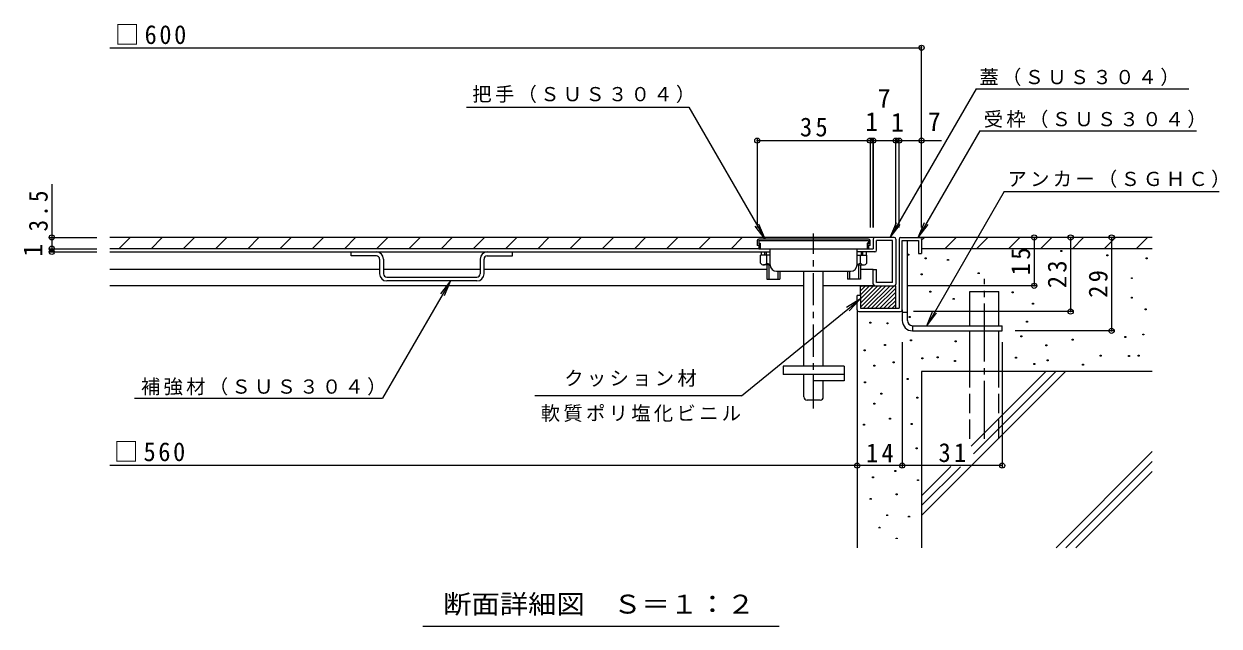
# Model space of a CAD drawing. Units: millimetres at full size. Extents: x -372 to 371, y -275 to 268.
# Drawn here: x 0.4 to 371.3, y -2.1 to 184.8 of the extents above; entities that cross this region are included whole.
import ezdxf
from ezdxf.enums import TextEntityAlignment as Align

# ---------------------------------------------------------------- set-up
doc = ezdxf.new("R2010")
doc.units = ezdxf.units.MM
doc.header["$LTSCALE"] = 2
doc.header["$PDMODE"] = 32
doc.header["$PDSIZE"] = 1.6
for name, pattern in [('CHAIN1', [8, 5, -1, 1, -1]), ('CHAIN2', [12, 9, -1, 1, -1]), ('DASHED3', [4, 3, -1])]:
    doc.linetypes.add(name, pattern=pattern)
for name, color, linetype, lineweight in [('D-1', 2, 'Continuous', 9), ('D-2', 3, 'Continuous', 9), ('D-4', 7, 'Continuous', 9), ('D-5', 7, 'Continuous', 9), ('D-6', 7, 'Continuous', 9), ('D-F', 7, 'Continuous', 9)]:
    doc.layers.add(name, color=color, linetype=linetype, lineweight=lineweight)
doc.styles.add('ＭＳ ゴシック', font='')
doc.styles.get('ＭＳ ゴシック').set_extended_font_data('MS Gothic')

msp = doc.modelspace()

# ---------------------------------------------------------------- linework, layer by layer
at = {"layer": 'D-1'}
for p, q in [((272.015, 118.07), (272.015, 96.57)), ((272.51, 118.57), (278.515, 118.57)), ((273.015, 117.57), (278.015, 117.57)), ((273.015, 96.07), (273.015, 117.57)), ((274.615, 92.782), (274.615, 117.57)), ((278.015, 117.57), (278.015, 113.57)), ((279.015, 118.07), (279.015, 113.57)), ((278.015, 113.57), (279.015, 113.57)), ((259.015, 96.07), (259.015, 100.57)), ((260.015, 100.57), (259.015, 100.57)), ((260.015, 96.918), (266.667, 103.57)), ((260.015, 103.282), (260.303, 103.57)), ((260.015, 100.736), (262.849, 103.57)), ((260.015, 99.463), (264.122, 103.57)), ((260.015, 98.191), (265.395, 103.57)), ((260.015, 103.57), (271.015, 103.57)), ((260.015, 100.57), (260.015, 103.57)), ((260.015, 100.57), (260.015, 96.57)), ((260.017, 102.011), (261.576, 103.57)), ((260.94, 96.57), (267.94, 103.57)), ((262.213, 96.57), (269.213, 103.57)), ((263.486, 96.57), (270.486, 103.57)), ((264.758, 96.57), (271.015, 102.827)), ((266.031, 96.57), (271.015, 101.554)), ((267.304, 96.57), (271.015, 100.281)), ((271.015, 96.57), (271.015, 103.57)), ((260.015, 96.57), (272.015, 96.57)), ((268.577, 96.57), (271.015, 99.008)), ((269.85, 96.57), (271.015, 97.735)), ((259.515, 95.57), (272.515, 95.57)), ((273.015, 96.064), (273.015, 92.782)), ((273.015, 95.382), (274.615, 95.382)), ((276.215, 91.182), (276.215, 89.582)), ((276.215, 91.182), (304.015, 91.182)), ((276.215, 89.582), (304.015, 89.582)), ((304.015, 89.582), (304.015, 91.182))]:
    msp.add_line(p, q, dxfattribs=at)
for centre, radius, start, end in [((272.515, 118.07), 0.5, 90, 180), ((278.515, 118.07), 0.5, 0, 90), ((259.515, 96.07), 0.5, 180, 270), ((272.515, 96.07), 0.5, 270, 0), ((276.215, 92.782), 3.2, 180, 270), ((276.215, 92.782), 1.6, 180, 270)]:
    msp.add_arc(centre, radius, start, end, dxfattribs=at)
at = {"layer": 'D-2', "linetype": 'CHAIN1'}
msp.add_line((245.515, 65.496), (245.515, 119.778), dxfattribs=at)
at = {"layer": 'D-2'}
for p, q in [((270.515, 118.57), (27.115, 118.57)), ((228.515, 115.07), (27.115, 115.07)), ((29.874, 115.07), (33.374, 118.57)), ((39.874, 115.07), (43.374, 118.57)), ((49.874, 115.07), (53.374, 118.57)), ((59.874, 115.07), (63.374, 118.57)), ((69.874, 115.07), (73.374, 118.57)), ((79.874, 115.07), (83.374, 118.57)), ((89.874, 115.07), (93.374, 118.57)), ((99.874, 115.07), (103.374, 118.57)), ((109.874, 115.07), (113.374, 118.57)), ((119.874, 115.07), (123.374, 118.57)), ((129.874, 115.07), (133.374, 118.57)), ((139.874, 115.07), (143.374, 118.57)), ((149.874, 115.07), (153.374, 118.57)), ((159.874, 115.07), (163.374, 118.57)), ((169.874, 115.07), (173.374, 118.57)), ((179.874, 115.07), (183.374, 118.57)), ((189.874, 115.07), (193.374, 118.57)), ((199.874, 115.07), (203.374, 118.57)), ((209.874, 115.07), (213.374, 118.57)), ((219.874, 115.07), (223.374, 118.57)), ((228.015, 117.57), (228.015, 116.07)), ((228.815, 116.07), (228.015, 116.07)), ((262.515, 118.07), (228.515, 118.07)), ((228.515, 117.57), (228.515, 116.57)), ((228.515, 117.57), (262.515, 117.57)), ((228.515, 116.57), (228.815, 116.57)), ((228.515, 116.07), (228.515, 115.07)), ((228.515, 115.07), (264.015, 115.07)), ((228.815, 116.57), (228.815, 116.07)), ((232.015, 110.07), (232.015, 115.07)), ((259.015, 110.07), (259.015, 115.07)), ((262.515, 116.57), (262.215, 116.57)), ((262.215, 116.57), (262.215, 116.07)), ((263.015, 116.07), (262.215, 116.07)), ((262.515, 117.57), (262.515, 116.57)), ((262.515, 116.07), (262.515, 115.07)), ((263.015, 116.07), (263.015, 117.57)), ((264.015, 118.07), (264.015, 115.07)), ((270.015, 117.57), (265.015, 117.57)), ((265.015, 114.57), (265.015, 117.57)), ((270.015, 104.57), (270.015, 117.57)), ((271.015, 118.07), (271.015, 104.07)), ((27.115, 114.07), (232.015, 114.07)), ((102.015, 112.87), (102.015, 114.07)), ((109.815, 112.87), (102.015, 112.87)), ((110.815, 111.87), (110.815, 107.27)), ((112.015, 111.87), (112.015, 107.27)), ((142.015, 111.87), (142.015, 107.27)), ((143.215, 107.27), (143.215, 111.87)), ((144.215, 112.87), (152.015, 112.87)), ((152.015, 112.87), (152.015, 114.07)), ((228.973, 110.57), (228.973, 113.07)), ((232.015, 113.07), (228.973, 113.07)), ((229.215, 114.07), (229.215, 113.07)), ((230.313, 114.07), (230.313, 113.07)), ((230.813, 114.07), (230.813, 113.07)), ((230.994, 110.57), (230.994, 113.07)), ((264.515, 114.07), (259.015, 114.07)), ((259.015, 113.07), (262.056, 113.07)), ((260.036, 110.57), (260.036, 113.07)), ((260.217, 114.07), (260.217, 113.07)), ((260.717, 114.07), (260.717, 113.07)), ((261.815, 114.07), (261.815, 113.07)), ((262.056, 110.57), (262.056, 113.07)), ((110.815, 108.57), (27.115, 108.57)), ((142.015, 108.57), (112.015, 108.57)), ((231.015, 108.57), (143.215, 108.57)), ((232.078, 110.07), (229.984, 110.07)), ((231.015, 110.07), (231.015, 105.57)), ((231.615, 110.07), (231.615, 105.57)), ((234.015, 108.07), (257.015, 108.07)), ((234.415, 108.07), (234.415, 105.57)), ((235.015, 108.07), (235.015, 105.57)), ((242.515, 78.57), (242.515, 108.07)), ((248.515, 78.57), (248.515, 108.07)), ((256.015, 108.07), (256.015, 105.57)), ((256.615, 108.07), (256.615, 105.57)), ((258.951, 110.07), (261.046, 110.07)), ((259.415, 110.07), (259.415, 105.57)), ((260.015, 110.07), (260.015, 105.57)), ((264.015, 108.57), (260.015, 108.57)), ((264.015, 104.07), (264.015, 108.57)), ((264.015, 108.57), (265.015, 108.57)), ((113.015, 106.27), (141.015, 106.27)), ((141.015, 105.07), (113.015, 105.07)), ((231.015, 105.57), (235.015, 105.57)), ((260.015, 105.57), (256.015, 105.57)), ((242.515, 103.57), (27.115, 103.57)), ((264.512, 103.57), (248.515, 103.57)), ((264.515, 103.57), (270.486, 103.57)), ((255.015, 78.57), (236.015, 78.57)), ((236.015, 78.57), (236.015, 76.07)), ((255.015, 76.07), (236.015, 76.07)), ((242.515, 69.07), (242.515, 76.07)), ((245.515, 74.07), (245.515, 76.07)), ((248.515, 69.07), (248.515, 74.07)), ((247.515, 68.07), (243.515, 68.07))]:
    msp.add_line(p, q, dxfattribs=at)
for points in [[(228.515, 116.77), (228.915, 116.77), (228.915, 115.07)], [(262.515, 116.77), (262.115, 116.77), (262.115, 115.07)], [(270.015, 104.57), (265.015, 104.57), (265.015, 108.57)], [(255.015, 78.57), (255.015, 74.07), (245.515, 74.07)]]:
    msp.add_lwpolyline(points, dxfattribs=at)
for centre, radius, start, end in [((228.515, 117.57), 0.5, 90, 180), ((262.515, 117.57), 0.5, 0, 90), ((264.515, 118.07), 0.5, 90, 180), ((270.515, 118.07), 0.5, 0, 90), ((109.815, 111.87), 2.2, 0, 90), ((109.815, 111.87), 1, 0, 90), ((144.215, 111.87), 2.2, 90, 180), ((144.215, 111.87), 1, 90, 180), ((264.515, 114.57), 0.5, 270, 0), ((229.984, 111.341), 1.271, 217.34079, 322.65921), ((233.015, 114.404), 4.333, 242.20421, 257.18799), ((234.015, 110.07), 2, 180, 270), ((257.015, 110.07), 2, 270, 0), ((258.015, 114.404), 4.333, 282.81201, 297.79579), ((261.046, 111.341), 1.271, 217.34079, 322.65921), ((113.015, 107.27), 2.2, 180, 270), ((113.015, 107.27), 1, 180, 270), ((141.015, 107.27), 1, 270, 0), ((141.015, 107.27), 2.2, 270, 0), ((264.515, 104.07), 0.5, 180, 270), ((270.515, 104.07), 0.5, 270, 0), ((243.515, 69.07), 1, 180, 270), ((247.515, 69.07), 1, 270, 0)]:
    msp.add_arc(centre, radius, start, end, dxfattribs=at)
at = {"layer": 'D-4'}
for p, q in [((27.131, 177.439), (279.007, 177.439)), ((279.007, 121.687), (279.007, 178.039)), ((137.815, 158.96), (206.815, 158.96)), ((228.015, 149.227), (228.015, 121.687)), ((228.015, 148.627), (263.015, 148.627)), ((263.015, 149.227), (263.015, 121.687)), ((264.007, 148.627), (263.015, 148.627)), ((264.007, 121.687), (264.007, 149.227)), ((264.007, 149.227), (264.007, 121.687)), ((271.007, 121.687), (271.007, 149.227)), ((272.007, 121.687), (272.007, 149.227)), ((8.482, 118.57), (23.107, 118.57)), ((8.482, 115.07), (23.107, 115.07)), ((313.971, 118.57), (313.971, 103.57)), ((325.274, 118.57), (325.274, 95.57)), ((337.99, 118.57), (337.99, 89.582)), ((8.482, 114.07), (23.107, 114.07)), ((314.571, 103.57), (274.518, 103.57)), ((325.874, 95.57), (276.515, 95.57)), ((338.59, 89.582), (308.015, 89.582)), ((273.007, 86.112), (273.007, 47.173)), ((304.015, 86.112), (304.015, 47.173)), ((259.015, 47.773), (27.131, 47.773)), ((273.007, 47.773), (259.015, 47.773)), ((304.015, 47.773), (273.007, 47.773))]:
    msp.add_line(p, q, dxfattribs=at)
for points in [[(264.007, 148.627), (271.007, 148.627), (272.007, 148.627), (279.007, 148.627), (285.215, 148.627)], [(9.082, 135.129), (9.082, 115.07), (9.082, 114.07)]]:
    msp.add_lwpolyline(points, dxfattribs=at)
for p in [(279.007, 177.439), (228.015, 148.627), (263.015, 148.627), (264.007, 148.627), (264.007, 148.627), (271.007, 148.627), (272.007, 148.627), (279.007, 148.627), (9.082, 118.57), (313.971, 118.57), (325.274, 118.57), (337.99, 118.57), (9.082, 115.07), (9.082, 114.07), (313.971, 103.57), (325.274, 95.57), (337.99, 89.582), (259.015, 47.773), (273.007, 47.773), (304.015, 47.773)]:
    msp.add_point(p, dxfattribs=at)
at = {"layer": 'D-5'}
for p, q in [((295.929, 164.694), (269.299, 118.57)), ((295.929, 164.694), (361.956, 164.694)), ((297.089, 151.655), (277.987, 118.57)), ((297.089, 151.655), (364.343, 151.655)), ((304.672, 132.829), (371.341, 132.829)), ((269.299, 118.57), (271.213, 123.19)), ((269.299, 118.57), (272.343, 122.537)), ((277.987, 118.57), (279.901, 123.19)), ((277.987, 118.57), (281.031, 122.537)), ((230.423, 118.07), (227.379, 122.037)), ((132.776, 105.07), (111.762, 68.673)), ((132.776, 105.07), (129.732, 101.103)), ((132.776, 105.07), (130.862, 100.451)), ((260.015, 99.463), (255.758, 96.841)), ((280.627, 91.182), (283.671, 95.149)), ((34.762, 68.673), (111.762, 68.673)), ((223.088, 69.419), (158.937, 69.419)), ((124.251, -2.058), (234.835, -2.058))]:
    msp.add_line(p, q, dxfattribs=at)
for points in [[(206.815, 158.96), (230.423, 118.07), (228.51, 122.689)], [(304.672, 132.829), (280.627, 91.182), (282.541, 95.801)], [(223.088, 69.419), (260.015, 99.463), (256.582, 95.829)]]:
    msp.add_lwpolyline(points, dxfattribs=at)
at = {"layer": 'D-6', "color": 6, "lineweight": 5}
for p, q in [((350.53, 118.57), (278.515, 118.57)), ((279.007, 117.773), (279.804, 118.57)), ((350.53, 115.07), (279.007, 115.07)), ((286.204, 115.07), (289.704, 118.57)), ((296.103, 115.07), (299.603, 118.57)), ((306.003, 115.07), (309.503, 118.57)), ((315.902, 115.07), (319.402, 118.57)), ((325.802, 115.07), (329.302, 118.57)), ((335.701, 115.07), (339.201, 118.57)), ((345.601, 115.07), (349.101, 118.57)), ((294.007, 101.838), (303.007, 101.838)), ((294.007, 91.182), (294.007, 101.838)), ((303.007, 91.182), (303.007, 101.838)), ((259.015, 96.07), (259.015, 22.282)), ((294.007, 76.982), (294.007, 89.582)), ((303.007, 76.982), (303.007, 89.582)), ((279.007, 76.982), (279.007, 22.282)), ((323.716, 76.982), (279.007, 32.273)), ((350.53, 76.982), (279.007, 76.982)), ((317.597, 76.982), (294.406, 53.791)), ((320.656, 76.982), (295.129, 51.455)), ((350.53, 52.083), (320.729, 22.282)), ((350.53, 49.023), (323.789, 22.282)), ((288.094, 47.479), (279.007, 38.392)), ((291.047, 47.373), (279.007, 35.333)), ((350.53, 45.963), (326.849, 22.282))]:
    msp.add_line(p, q, dxfattribs=at)
at = {"layer": 'D-6', "color": 6, "linetype": 'CHAIN2', "lineweight": 5}
msp.add_line((298.507, 56.039), (298.507, 105.715), dxfattribs=at)
at = {"layer": 'D-6', "color": 6, "linetype": 'DASHED3', "lineweight": 5}
for p, q in [((294.007, 56.039), (294.007, 76.982)), ((303.007, 56.039), (303.007, 76.982))]:
    msp.add_line(p, q, dxfattribs=at)
at = {"layer": 'D-6'}
for points in [[(274.794, 113.037), (274.794, 113.337), (275.094, 113.337), (275.094, 113.037)], [(280.109, 111.933), (280.109, 112.233), (280.409, 112.233), (280.409, 111.933)], [(322.256, 114.204), (322.256, 114.504), (322.556, 114.504), (322.556, 114.204)], [(336.474, 112.824), (336.474, 113.124), (336.774, 113.124), (336.774, 112.824)], [(348.706, 111.918), (348.706, 112.218), (349.006, 112.218), (349.006, 111.918)], [(278.867, 106.963), (278.867, 107.264), (279.167, 107.264), (279.167, 106.963)], [(344.11, 105.772), (344.11, 106.072), (344.41, 106.072), (344.41, 105.772)], [(281.558, 101.58), (281.558, 101.88), (281.858, 101.88), (281.858, 101.58)], [(307.11, 101.357), (307.11, 101.657), (307.41, 101.657), (307.41, 101.357)], [(313.468, 97.824), (313.468, 98.124), (313.768, 98.124), (313.768, 97.824)], [(344.11, 99.679), (344.11, 99.979), (344.41, 99.979), (344.41, 99.679)], [(348.437, 96.147), (348.437, 96.447), (348.737, 96.447), (348.737, 96.147)], [(275.137, 93.738), (275.137, 94.038), (275.437, 94.038), (275.437, 93.738)], [(262.957, 91.961), (262.957, 92.261), (263.257, 92.261), (263.257, 91.961)], [(268.281, 91.713), (268.281, 92.013), (268.581, 92.013), (268.581, 91.713)], [(311.613, 92.261), (311.613, 92.561), (311.913, 92.561), (311.913, 92.261)], [(267.476, 85.041), (267.476, 85.341), (267.776, 85.341), (267.776, 85.041)], [(275.552, 86.491), (275.552, 86.791), (275.852, 86.791), (275.852, 86.491)], [(289.392, 86.163), (289.392, 86.464), (289.692, 86.464), (289.692, 86.163)], [(309.812, 87.686), (309.812, 87.986), (310.112, 87.986), (310.112, 87.686)], [(325.742, 86.698), (325.742, 86.998), (326.042, 86.998), (326.042, 86.698)], [(342.079, 87.493), (342.079, 87.793), (342.379, 87.793), (342.379, 87.493)], [(347.642, 88.287), (347.642, 88.587), (347.942, 88.587), (347.942, 88.287)], [(261.163, 83.403), (261.163, 83.703), (261.463, 83.703), (261.463, 83.403)], [(317.53, 84.932), (317.53, 85.232), (317.83, 85.232), (317.83, 84.932)], [(334.396, 81.753), (334.396, 82.053), (334.696, 82.053), (334.696, 81.753)], [(343.227, 81.576), (343.227, 81.876), (343.527, 81.876), (343.527, 81.576)], [(346.229, 81.753), (346.229, 82.053), (346.529, 82.053), (346.529, 81.753)], [(264.163, 78.622), (264.163, 78.922), (264.463, 78.922), (264.463, 78.622)], [(270.168, 79.658), (270.168, 79.958), (270.468, 79.958), (270.468, 79.658)], [(279.072, 80.9), (279.072, 81.2), (279.372, 81.2), (279.372, 80.9)], [(283.871, 81.194), (283.871, 81.494), (284.171, 81.494), (284.171, 81.194)], [(289.254, 80.09), (289.254, 80.39), (289.554, 80.39), (289.554, 80.09)], [(308.169, 81.135), (308.169, 81.435), (308.469, 81.435), (308.469, 81.135)], [(313.826, 79.123), (313.826, 79.423), (314.126, 79.423), (314.126, 79.123)], [(317.971, 80.252), (317.971, 80.552), (318.271, 80.552), (318.271, 80.252)], [(328.941, 78.916), (328.941, 79.216), (329.241, 79.216), (329.241, 78.916)], [(274.516, 74.481), (274.516, 74.781), (274.816, 74.781), (274.816, 74.481)], [(261.301, 73.464), (261.301, 73.764), (261.601, 73.764), (261.601, 73.464)], [(264.2, 66.838), (264.2, 67.138), (264.5, 67.138), (264.5, 66.838)], [(266.349, 69.903), (266.349, 70.203), (266.649, 70.203), (266.649, 69.903)], [(277.53, 68.66), (277.53, 68.96), (277.83, 68.96), (277.83, 68.66)], [(261.025, 60.35), (261.025, 60.65), (261.325, 60.65), (261.325, 60.35)], [(269.031, 62.144), (269.031, 62.444), (269.331, 62.444), (269.331, 62.144)], [(275.795, 60.488), (275.795, 60.788), (276.095, 60.788), (276.095, 60.488)], [(277.314, 52.964), (277.314, 53.265), (277.614, 53.265), (277.614, 52.964)], [(270.686, 45.941), (270.686, 46.241), (270.986, 46.241), (270.986, 45.941)], [(263.83, 43.916), (263.83, 44.217), (264.13, 44.217), (264.13, 43.916)], [(277.772, 43.088), (277.772, 43.388), (278.072, 43.388), (278.072, 43.088)], [(271.1, 38.694), (271.1, 38.994), (271.4, 38.994), (271.4, 38.694)]]:
    msp.add_lwpolyline(points, close=True, dxfattribs=at)
for points in [[(287.057, 111.403), (287.057, 111.703), (287.357, 111.703), (287.357, 111.403)], [(296.594, 107.23), (296.594, 107.53), (296.894, 107.53), (296.894, 107.23)], [(288.845, 99.283), (288.845, 99.583), (289.145, 99.583), (289.145, 99.283)], [(263.024, 37.244), (263.024, 37.545), (263.324, 37.545), (263.324, 37.244)], [(268.182, 32.127), (268.182, 32.427), (268.482, 32.427), (268.482, 32.127)], [(274.937, 31.729), (274.937, 32.029), (275.237, 32.029), (275.237, 31.729)], [(265.798, 28.352), (265.798, 28.652), (266.098, 28.652), (266.098, 28.352)], [(271.162, 24.974), (271.162, 25.274), (271.462, 25.274), (271.462, 24.974)]]:
    msp.add_lwpolyline(points, dxfattribs=at)
at = {"layer": 'D-F'}
msp.add_line((259.015, 91.482), (259.015, 57.023), dxfattribs=at)

# ---------------------------------------------------------------- texts
at = {"layer": 'D-4', "color": 2, "style": 'ＭＳ ゴシック'}
for s, p in [('7', (265.397, 157.052)), ('1', (261.511, 149.827)), ('1', (269.507, 149.627)), ('7', (280.962, 149.85))]:
    msp.add_text(s, height=5.865, dxfattribs=at).set_placement(p, align=Align.BOTTOM_LEFT)
msp.add_text('1', height=5.865, rotation=90, dxfattribs=at).set_placement((7.882, 112.562), align=Align.BOTTOM_LEFT)
at = {"layer": 'D-4', "color": 2, "char_height": 5.865, "attachment_point": 7, "style": 'ＭＳ ゴシック'}
for s, insert in [('\\T1.21;\\W0.95;□600', (28.673, 178.439)), ('\\T1.27;\\W0.95;35', (241.265, 149.827)), ('\\T1.21;\\W0.95;□560', (28.346, 48.973)), ('\\T1.27;\\W0.95;14', (261.761, 48.773)), ('\\T1.27;\\W0.95;31', (284.261, 48.773))]:
    msp.add_mtext(s, dxfattribs=dict(at, insert=insert))
at = {"layer": 'D-4', "insert": (139.577, 160.269), "char_height": 4.399, "attachment_point": 7, "style": 'ＭＳ ゴシック'}
msp.add_mtext('\\T1.17;把手（ＳＵＳ３０４）', dxfattribs=at)
at = {"layer": 'D-4', "color": 2, "char_height": 5.865, "attachment_point": 7, "rotation": 90, "style": 'ＭＳ ゴシック'}
for s, insert in [('\\T1.27;\\W0.9;3.5', (7.882, 120.412)), ('\\T1.27;\\W0.95;15', (312.771, 106.82)), ('\\T1.27;\\W0.95;23', (324.074, 102.82)), ('\\T1.27;\\W0.95;29', (336.79, 99.826))]:
    msp.add_mtext(s, dxfattribs=dict(at, insert=insert))
at = {"layer": 'D-5', "color": 2, "style": 'ＭＳ ゴシック', "width": 1.1}
msp.add_text('断面詳細図\u3000Ｓ＝１：２', height=5.865, dxfattribs=at).set_placement((130.504, 0.072), align=Align.BOTTOM_LEFT)
at = {"layer": 'D-5', "char_height": 4.399, "attachment_point": 7, "style": 'ＭＳ ゴシック'}
for s, insert in [('\\T1.17;蓋（ＳＵＳ３０４）', (296.942, 165.566)), ('\\T1.17;受枠（ＳＵＳ３０４）', (298.311, 152.508)), ('\\T1.17;アンカー（ＳＧＨＣ）', (305.666, 133.953)), ('\\T1.17;補強材（ＳＵＳ３０４）', (36.748, 69.502)), ('\\T1.17;クッション材', (168.123, 72.2)), ('\\T1.17;軟質ポリ塩化ビニル', (160.817, 61.302))]:
    msp.add_mtext(s, dxfattribs=dict(at, insert=insert))

doc.saveas('drawing.dxf')
